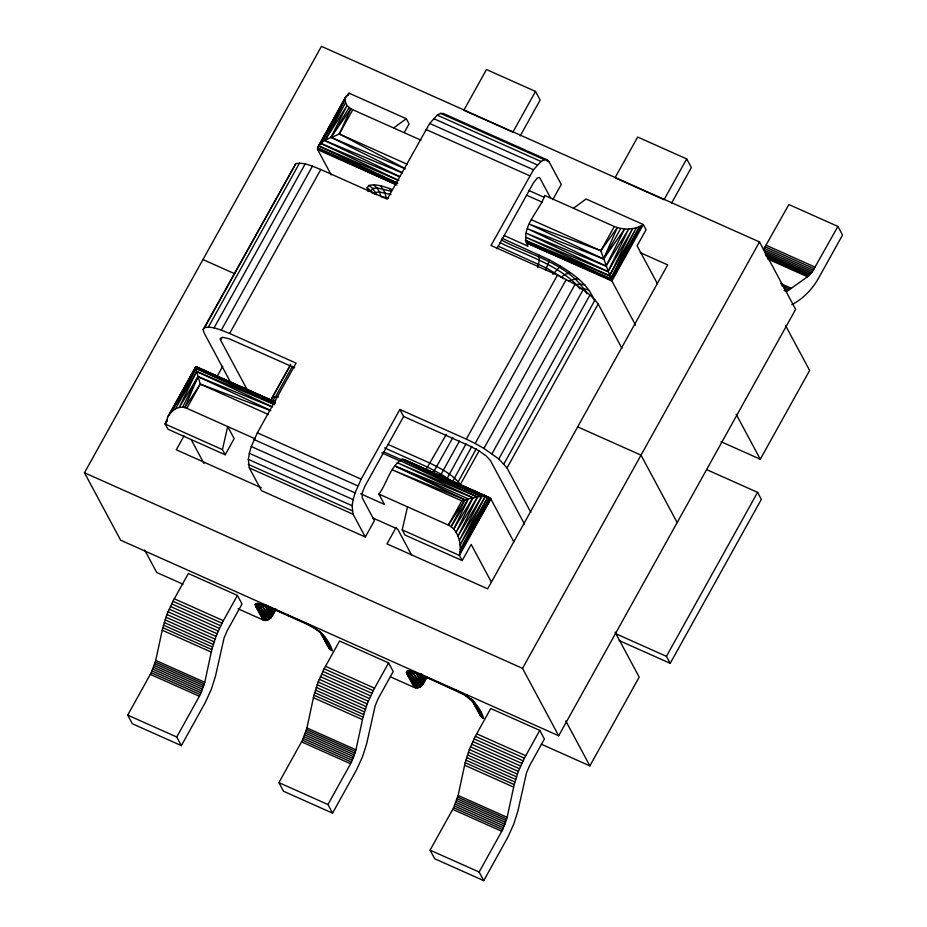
<?xml version="1.0" encoding="UTF-8"?>
<svg xmlns="http://www.w3.org/2000/svg" width="927" height="927" viewBox="0 0 927 927"><rect width="100%" height="100%" fill="white"/><g stroke="black" fill="none" stroke-linecap="round" stroke-linejoin="round"><path stroke-width="1.39" d="M365.319 537.023L353.106 514.265L352.121 505.713L353.129 499.63L355.064 492.863L361.148 479.166L399.873 409.467L403.627 416.478L364.902 486.165L362.225 492.99L362.225 497.869L374.427 520.626L365.319 537.023L261.518 490.684L249.317 467.926L248.332 459.375L249.34 453.291L251.275 446.524L257.358 432.816L296.084 363.129L229.653 333.465C221.727 330.533 213.337 325.956 204.647 327.625L203.14 329.525L203.952 332.642L230.464 382.098M504.218 235.574L527.95 246.165C518.993 228.448 539.804 210.696 544.833 195.481L614.3 226.489C623.512 230.209 634.833 230.081 643.303 224.543L646.073 229.711L637.104 245.852L657.382 283.662M155.736 660.418L162.781 627.683L166.964 614.497L172.943 601.299L188.355 573.5L237.382 595.389L242.005 604.01L227.057 630.974L224.033 638.066L215.539 675.98L211.356 689.167L205.365 702.376L181.368 745.632L132.329 723.744L127.706 715.123L151.252 672.689L155.736 660.418L204.774 682.307L200.29 694.578L176.744 737.023L181.368 745.632M204.774 682.307L211.808 649.572L215.991 636.397L221.982 623.187L237.382 595.389M306.93 727.927L313.975 695.192L318.158 682.005L324.137 668.796L339.549 641.009L388.575 662.898L393.199 671.519L378.251 698.483L375.226 705.574L366.721 743.489L362.538 756.675L356.559 769.873L332.561 813.141L283.523 791.252L278.9 782.631L302.445 740.198L306.93 727.927L355.956 749.816L351.484 762.087L327.938 804.532L332.561 813.141M355.956 749.816L363.002 717.081L367.185 703.906L373.175 690.696L388.575 662.898M458.123 795.424L465.157 762.701L469.34 749.514L475.331 736.305L490.731 708.506L539.769 730.406L544.392 739.016L529.444 765.992L526.42 773.083L517.915 810.998L513.732 824.184L507.753 837.382L483.755 880.65L434.717 858.761L430.093 850.14L453.639 807.695L458.123 795.424L507.15 817.324L502.677 829.595L479.132 872.029L483.755 880.65M507.15 817.324L514.195 784.59L518.378 771.403L524.369 758.205L539.769 730.406M225.203 454.763L222.434 449.595L227.706 426.559L234.172 438.622L225.203 454.763L167.996 429.224L165.215 424.056L167.938 416.733L195.921 366.582L274.601 401.715M491.449 582.249L471.171 544.439L462.202 560.58L404.995 535.041L402.225 529.873L407.498 506.837M502.005 238.251L549.595 259.954L545.528 270.105M537.741 267.567L539.352 260.255L538.703 254.647M275.168 609.549C273.222 614.531 269.827 622.654 262.967 619.92L238.054 608.796M426.362 677.058C424.415 682.04 421.02 690.163 414.16 687.428L390.441 676.837M457.173 483.697L476.327 448.691M275.4 402.863L195.921 368.378L198.03 376.629L184.797 407.59C177.775 405.748 171.159 410.823 167.938 416.733L195.921 366.582L171.634 411.715L195.921 368.378L195.736 366.883L274.589 401.739L196.211 366.895L192.77 373.245M614.3 226.489L600.835 250.707L529.178 224.102L603.535 258.981L624.647 228.946L605.991 266.107L526.119 233.117L607.996 271.611L632.654 228.598L609.584 275.748L525.447 240.383L610.766 278.598L636.362 227.787L609.584 275.748L525.458 237.115L607.996 271.611L628.68 228.992L605.991 266.107L527.382 228.679L603.535 258.981L617.301 227.613L600.835 250.707L611.403 280.012L635.586 325.192M452.863 481.136L471.831 446.374M331.229 174.902L317.694 149.676C318.552 140.197 332.329 137.729 339.317 133.94L350.87 108.76L346.953 105.655L344.763 100.174L345.783 96.709L349.097 93.187L406.304 118.726L409.074 123.894L404.242 132.584M450.325 480.626L447.231 478.239L466.084 443.755M513.825 541.82L490.823 498.923C484.531 494.01 475.342 497.706 468.251 498.888L453.732 529.074C459.838 536.235 461.391 546.397 459.433 555.412L462.202 560.58M402.202 172.665L331.032 137.312L346.953 105.655L324.902 140.603L399.653 176.524M182.619 407.22L198.03 376.629L272.098 406.895M485.203 496.629L459.386 540.383L481.669 496.594L401.959 459.328L485.203 496.629L460.128 544.925L487.95 497.069L403.755 459.375L401.959 459.328C389.827 466.837 387.104 483.222 378.9 494.068L384.438 504.404L360.707 493.813M447.231 478.239L441.136 474.242L459.433 441.101M222.434 449.595L165.215 424.056L167.289 420.244M176.246 403.732L177.613 401.182M184.508 388.483L185.887 385.945M187.266 383.407L191.391 375.783M84.473 472.77L321.449 46.35L759.491 241.935L795.644 309.351L558.68 735.771L120.626 540.186L84.473 472.77L522.527 668.355L558.68 735.771M203.14 329.525L295.783 163.65C304.473 161.982 312.863 166.547 320.788 169.49L387.208 199.143L429.676 123.442L437.254 115.133L440.592 113.407L443.326 113.476L547.115 159.826L549.039 161.704L561.241 184.461L552.828 199.606M204.647 327.625L295.783 163.65M208.366 327.08L299.502 163.106M214.056 327.926L305.18 163.952M165.215 424.056L167.312 420.29M347.695 95.69L349.097 93.187L347.683 95.655M221.321 330.105L312.445 166.13M247.752 390.777L220.556 340.058L221.959 337.532M270.869 410.673L200.29 384.102L184.797 407.59L186.837 408.32L200.29 384.102L198.03 376.629L179.247 407.428L196.617 371.449L274.543 404.601M404.056 168.03L339.317 133.94L352.77 109.722L420.939 140.162M229.653 333.465L320.788 169.49M184.021 435.887L176.292 449.804L261.287 487.753M217.08 376.408L222.7 366.292M290.73 364.253L271.785 398.343L290.429 365.377M292.48 366.235L275.643 396.536L272.839 400.371L270.024 400.788L272.897 396.941L278.436 396.953M535.516 91.425L512.874 132.179L463.836 110.29L486.478 69.525L535.516 91.425L540.14 100.035L520.232 135.852M262.967 619.92L255.574 606.142L255.18 604.601L255.922 603.674L257.752 603.396L261.901 604.833L260.522 605.03L260.267 606.884L269.34 619.259L270.742 616.745M255.922 603.674L258.146 604.659L262.897 604.763L262.677 606.351L270.811 617.985L275.713 609.166M265.887 604.856L259.734 604.427L257.497 605.47L264.462 620.383L255.574 606.142L260.267 606.884L264.902 605.261L272.051 616.351L275.91 609.201M547.115 159.826L544.392 159.745L541.055 161.483L533.465 169.792L491.009 245.493L557.428 275.145C572.249 282.526 588.066 290.406 598.158 303.986L621.947 348.355M496.837 248.76L533.488 182.793L537.266 178.03L539.282 177.474L539.92 178.1L550.777 198.332M446.432 434.242L426.153 469.363M396.119 527.428L386.976 543.871L487.672 588.83L667.683 264.902L640.221 252.642M452.955 437.428L433.129 472.758M399.873 409.467L466.304 439.131L557.428 275.145M466.304 439.131L475.157 443.442L566.281 279.456M479.294 450.476L460.348 484.566C452.897 474.554 441.229 468.726 430.29 463.28L388.343 444.554M530.823 512.341L507.023 467.961L498.819 458.969L483.917 448.425L575.041 284.438M461.82 500.87L392.353 469.862L464.96 499.838L448.367 525.088L451.101 526.687L464.96 499.838L394.798 465.91L472.932 497.764L456.096 532.237L477.498 496.976L399.769 460.464L481.669 496.594L458.019 536.073L477.498 496.976L397.324 462.712L472.932 497.764L453.732 529.074L451.101 526.687L468.251 498.888L461.82 500.87L448.367 525.088L378.9 494.068M491.982 453.72L583.118 289.734M498.819 458.969L589.954 294.995M503.952 463.836L595.076 299.85M610.766 278.598L639.63 226.628L611.403 280.012L526.096 242.723L611.913 281.032L643.303 224.543L586.096 199.004L573.431 208.251M507.023 467.961L598.158 303.986M641.623 225.632L611.403 280.012L525.447 240.383M488.181 497.741L490.823 498.923L459.433 555.412L402.225 529.873M686.71 158.934L664.056 199.687L615.03 177.787L637.672 137.034L686.71 158.934L691.333 167.544L671.426 203.361M414.16 687.428L406.768 673.639L406.374 672.11L407.115 671.171L411.715 672.538L415.273 672.087L411.715 672.538L411.461 674.381L420.534 686.768L421.936 684.242M414.079 672.26L413.859 673.859L422.005 685.482L426.907 676.675M407.115 671.171L411.739 671.322L417.868 673.454L410.928 671.924L408.691 672.979L415.655 687.892L406.768 673.639L411.461 674.381L416.096 672.77L423.245 683.859L427.104 676.71M522.527 668.355L759.491 241.935M837.904 226.431L812.376 271.738L763.338 249.85L788.865 204.543L837.904 226.431L842.527 235.052L819.874 275.806C813.535 287.915 804.08 298.297 791.843 304.67M541.345 744.219L589.873 765.887L639.201 677.116L615.088 632.133M720.939 441.658L760.291 459.224L809.63 370.452L785.505 325.47M757.579 492.353L761.334 499.363L670.209 663.338L666.443 656.339L757.579 492.353L706.536 469.572M603.535 258.981L620.789 228.459M325.875 133.94L317.44 148.76L395.69 184.415M327.289 131.472L331.507 124.056M397.671 183.198L318.587 145.817L344.763 100.174L320.927 143.442L398.958 180.522M490.823 498.923L459.954 552.527L489.815 497.869L403.755 459.375M405.261 168.807L331.032 137.312L349.12 107.625M331.032 137.312L350.87 108.76L352.77 109.722M552.909 274.299L560.383 266.072C574.08 274.601 588.193 284.496 594.207 300.186M784.126 290.464L786.699 291.611L808.46 276.084L812.376 271.738M368.146 191.599L367.15 187.764L369.004 185.423C376.872 183.685 384.751 186.918 392.075 189.502M374.323 194.334L375.806 192.468L379.467 191.935L391.02 194.554M498.066 246.107L546.501 268.054L561.356 277.115L564.636 274.612L570.314 272.584M393.639 127.972L406.304 118.726M411.739 671.322L420.047 674.671L422.04 674.126M568.378 281.263L575.227 278.865L578.715 279.062M262.411 605.366L257.497 605.47L255.18 604.601M413.604 672.863L408.691 672.979L406.374 672.11M500.035 242.689C525.957 255.284 555.4 263.778 576.409 284.566L580.881 284.23L585.03 285.041M464.867 695.041L419.421 674.045L457.718 691.113L456.2 690.464C467.324 695.285 479.618 704.068 483.627 718.448L480.221 715.551L471.773 699.711M260.545 603.813L269.757 607.185L257.752 603.396M579.433 288.633L584.277 288.784L588.807 290.116M388.564 198.088L380.985 196.582L379.467 191.935L376.953 187.903L373.581 184.751M272.839 400.371L275.701 400.8M266.675 605.945L264.125 604.891M413.094 672.33L408.946 670.905M262.179 604.786L263.998 605.146M413.372 672.295L415.192 672.643M468.842 697.649L464.218 694.543L472.955 701.669L482.561 717.857L476.235 704.659L472.758 701.751L470.8 698.402M415.319 672.399L420.951 674.694M402.133 172.839L324.902 140.603L345.342 103.152L320.927 143.442L399.525 176.698M396.292 182.816L317.44 148.76L345.783 96.709L317.579 147.683L397.613 183.314M318.587 145.817L397.602 180.093M401.959 459.328L487.95 497.069L460.232 549.433L489.815 497.869L415.609 465.261M766.223 245.296L815.25 267.196M765.285 246.906L814.323 268.807M764.323 248.436L813.361 270.325M764.926 252.295L811.38 273.036M765.227 254.044L810.395 274.207M765.551 255.632L809.422 275.226M767.174 257.648L808.46 276.084M767.544 258.923L807.544 276.791M440.592 113.407L544.392 159.745M546.409 160.533L549.039 161.704M437.254 115.133L541.055 161.483M433.535 118.563L537.324 164.902M429.676 123.442L533.465 169.792M780.604 283.488L790.928 288.1M781.809 285.643L789.549 289.108M784.277 288.552L788.147 290.278M425.945 129.456L529.734 175.794M528.483 190.302L544.242 197.347M526.64 195.226L542.457 202.283M339.317 133.94L407.474 164.369M531.368 219.687L600.835 250.707M317.694 149.676L396.907 185.041M501.345 240C530.082 255.412 569.305 263.43 586.976 293.813M202.955 259.56L234.624 273.697M577.672 426.86L641.009 455.145L677.162 522.561M294.624 367.799L229.247 338.795L222.77 337.277L220.151 338.506L220.556 340.058M403.627 416.478L470.059 446.13L478.865 450.777L486.316 456.049L490.418 460.545L524.415 523.94M384.589 447.915L427.845 467.231L441.136 474.242M197.938 368.146L207.173 372.272M209.815 373.454L213.778 375.226M216.42 376.397L221.692 378.761M224.334 379.943L232.26 383.477M234.902 384.659L250.742 391.727M253.384 392.909L257.347 394.67M259.977 395.852L265.261 398.216M267.903 399.386L273.187 401.75M419.537 467.092L431.414 472.399M434.056 473.581L441.982 477.115M444.624 478.297L456.501 483.593M463.106 486.548L474.983 491.855M477.625 493.025L485.539 496.571M383.361 451.704L403.025 460.487M381.82 452.874L400.267 461.113M200.29 384.102L268.448 414.531M257.358 432.816L361.148 479.166M186.837 408.32L255.006 438.749M254.01 439.549L357.799 485.887M251.275 446.524L355.064 492.863M249.34 453.291L353.129 499.63M248.332 459.375L352.121 505.713M372.608 517.869L397.648 529.05L411.797 555.424M248.32 464.369L352.121 510.707M249.317 467.926L353.106 514.265M615.412 633.547L666.443 656.339M619.166 640.557L670.209 663.338M305.215 623.014L268.227 606.536L273.094 614.265L270.672 607.985M268.865 607.162L305.632 623.581C317.88 628.9 328.529 637.486 332.434 650.939L329.027 648.054L320.58 632.214L326.872 643.071M182.955 584.195L156.733 572.492L144.67 550.001M174.299 598.784L223.337 620.684M325.493 666.293L374.531 688.182M476.687 733.802L525.713 755.69M172.943 601.299L221.982 623.187M324.137 668.796L373.175 690.696M475.331 736.305L524.369 758.205M171.634 603.859L220.672 625.76M322.828 671.368L371.866 693.269M474.021 738.877L523.048 760.766M170.371 606.478L219.409 628.379M321.565 673.987L370.603 695.876M472.758 741.496L521.797 763.384M169.166 609.132L218.204 631.032M320.36 676.64L369.398 698.529M471.553 744.149L520.592 766.038M168.03 611.808L217.069 633.709M319.224 679.317L368.262 701.206M470.418 746.826L519.456 768.715M166.964 614.497L215.991 636.397M318.158 682.005L367.185 703.906M469.34 749.514L518.378 771.403M165.956 617.185L214.994 639.085M317.15 684.694L366.188 706.594M468.344 752.203L517.382 774.091M165.041 619.862L214.079 641.762M316.234 687.37L365.261 709.259M467.428 754.879L516.455 776.768M164.195 622.515L213.233 644.404M315.389 690.012L364.427 711.913M466.582 757.521L515.621 779.422M163.442 625.122L212.48 647.011M314.635 692.631L363.674 714.52M465.829 760.14L514.867 782.029M162.781 627.683L211.808 649.572M313.975 695.192L363.002 717.081M465.157 762.701L514.195 784.59M162.202 630.186L211.24 652.075M313.396 697.683L362.434 719.584M464.589 765.192L513.628 787.093M155.33 662.098L204.369 683.987M306.524 729.595L355.562 751.496M457.718 797.104L506.756 819.004M154.844 663.825L203.882 685.713M306.037 731.333L355.076 753.222M457.231 798.842L506.269 820.731M154.276 665.598L203.303 687.486M305.47 733.106L354.496 754.995M456.663 800.604L505.69 822.504M153.615 667.382L202.654 689.282M304.809 734.891L353.847 756.791M456.003 802.4L505.041 824.288M152.897 669.178L201.924 691.067M304.091 736.687L353.117 758.576M455.273 804.184L504.311 826.084M152.098 670.951L201.136 692.84M303.291 738.46L352.33 760.349M454.485 805.957L503.523 827.857M151.252 672.689L200.29 694.578M302.445 740.198L351.484 762.087M453.639 807.695L502.677 829.595M150.359 674.369L199.398 696.27M301.553 741.878L350.591 763.767M452.747 809.387L501.774 831.276M127.706 715.123L176.744 737.023M278.9 782.631L327.938 804.532M430.093 850.14L479.132 872.029M394.798 465.91L468.251 498.888M472.202 700.233L467.834 697.336L466.988 695.18M195.736 366.883L275.458 402.828M265.446 398.193L196.211 366.895L196.617 367.555M268.054 399.375L273.28 401.739M274.566 404.52L195.921 368.378L175.481 408.795L196.617 371.449L272.132 406.756M198.03 376.629L269.606 409.966M308.703 624.671L305.006 622.967L313.674 627.533L309.363 625.088M474.728 702.631L469.722 698.437M323.535 635.122L318.529 630.928L319.572 632.087M549.595 259.954L560.383 266.072M475.157 443.442L483.917 448.425M313.025 627.034L321.009 632.724M367.15 187.764L373.535 193.407M561.356 277.115L563.373 278.656M369.004 185.423L372.839 188.505L376.756 194.763M321.565 634.253L331.368 650.348L325.041 637.15L320.429 632.724L329.027 648.054L323.083 635.934L330.325 649.526M380.58 185.794L385.064 192.77L385.991 197.324M576.409 284.566L578.68 287.613M389.514 188.471L391.229 191.24L376.953 187.903L372.839 188.505L371.182 190.591L371.773 192.886M409.039 674.311L417.266 687.973L411.461 674.381L418.923 687.602M257.845 606.803L266.072 620.464L260.267 606.884L267.729 620.093M420.093 674.717L424.288 681.762L421.379 674.242M472.758 701.751L481.519 717.034M736.177 414.242L760.291 459.224M565.76 720.905L589.873 765.887M422.503 674.972L424.972 679.561M191.147 439.537L203.986 463.488M271.321 607.463L273.778 612.052M320.58 632.214L327.857 646.026L327.196 644.056M413.859 673.859L420.534 686.768M262.677 606.351L269.34 619.259M472.619 699.85L474.427 703.419M475.644 705.806L478.065 710.569M322.631 634.728L325.053 639.491M416.096 672.77L422.005 685.482M264.902 605.261L270.811 617.985M419.039 673.72L423.245 683.859M267.845 606.212L272.051 616.351M412.967 464.103L405.018 460.615L412.932 464.149"/></g></svg>
